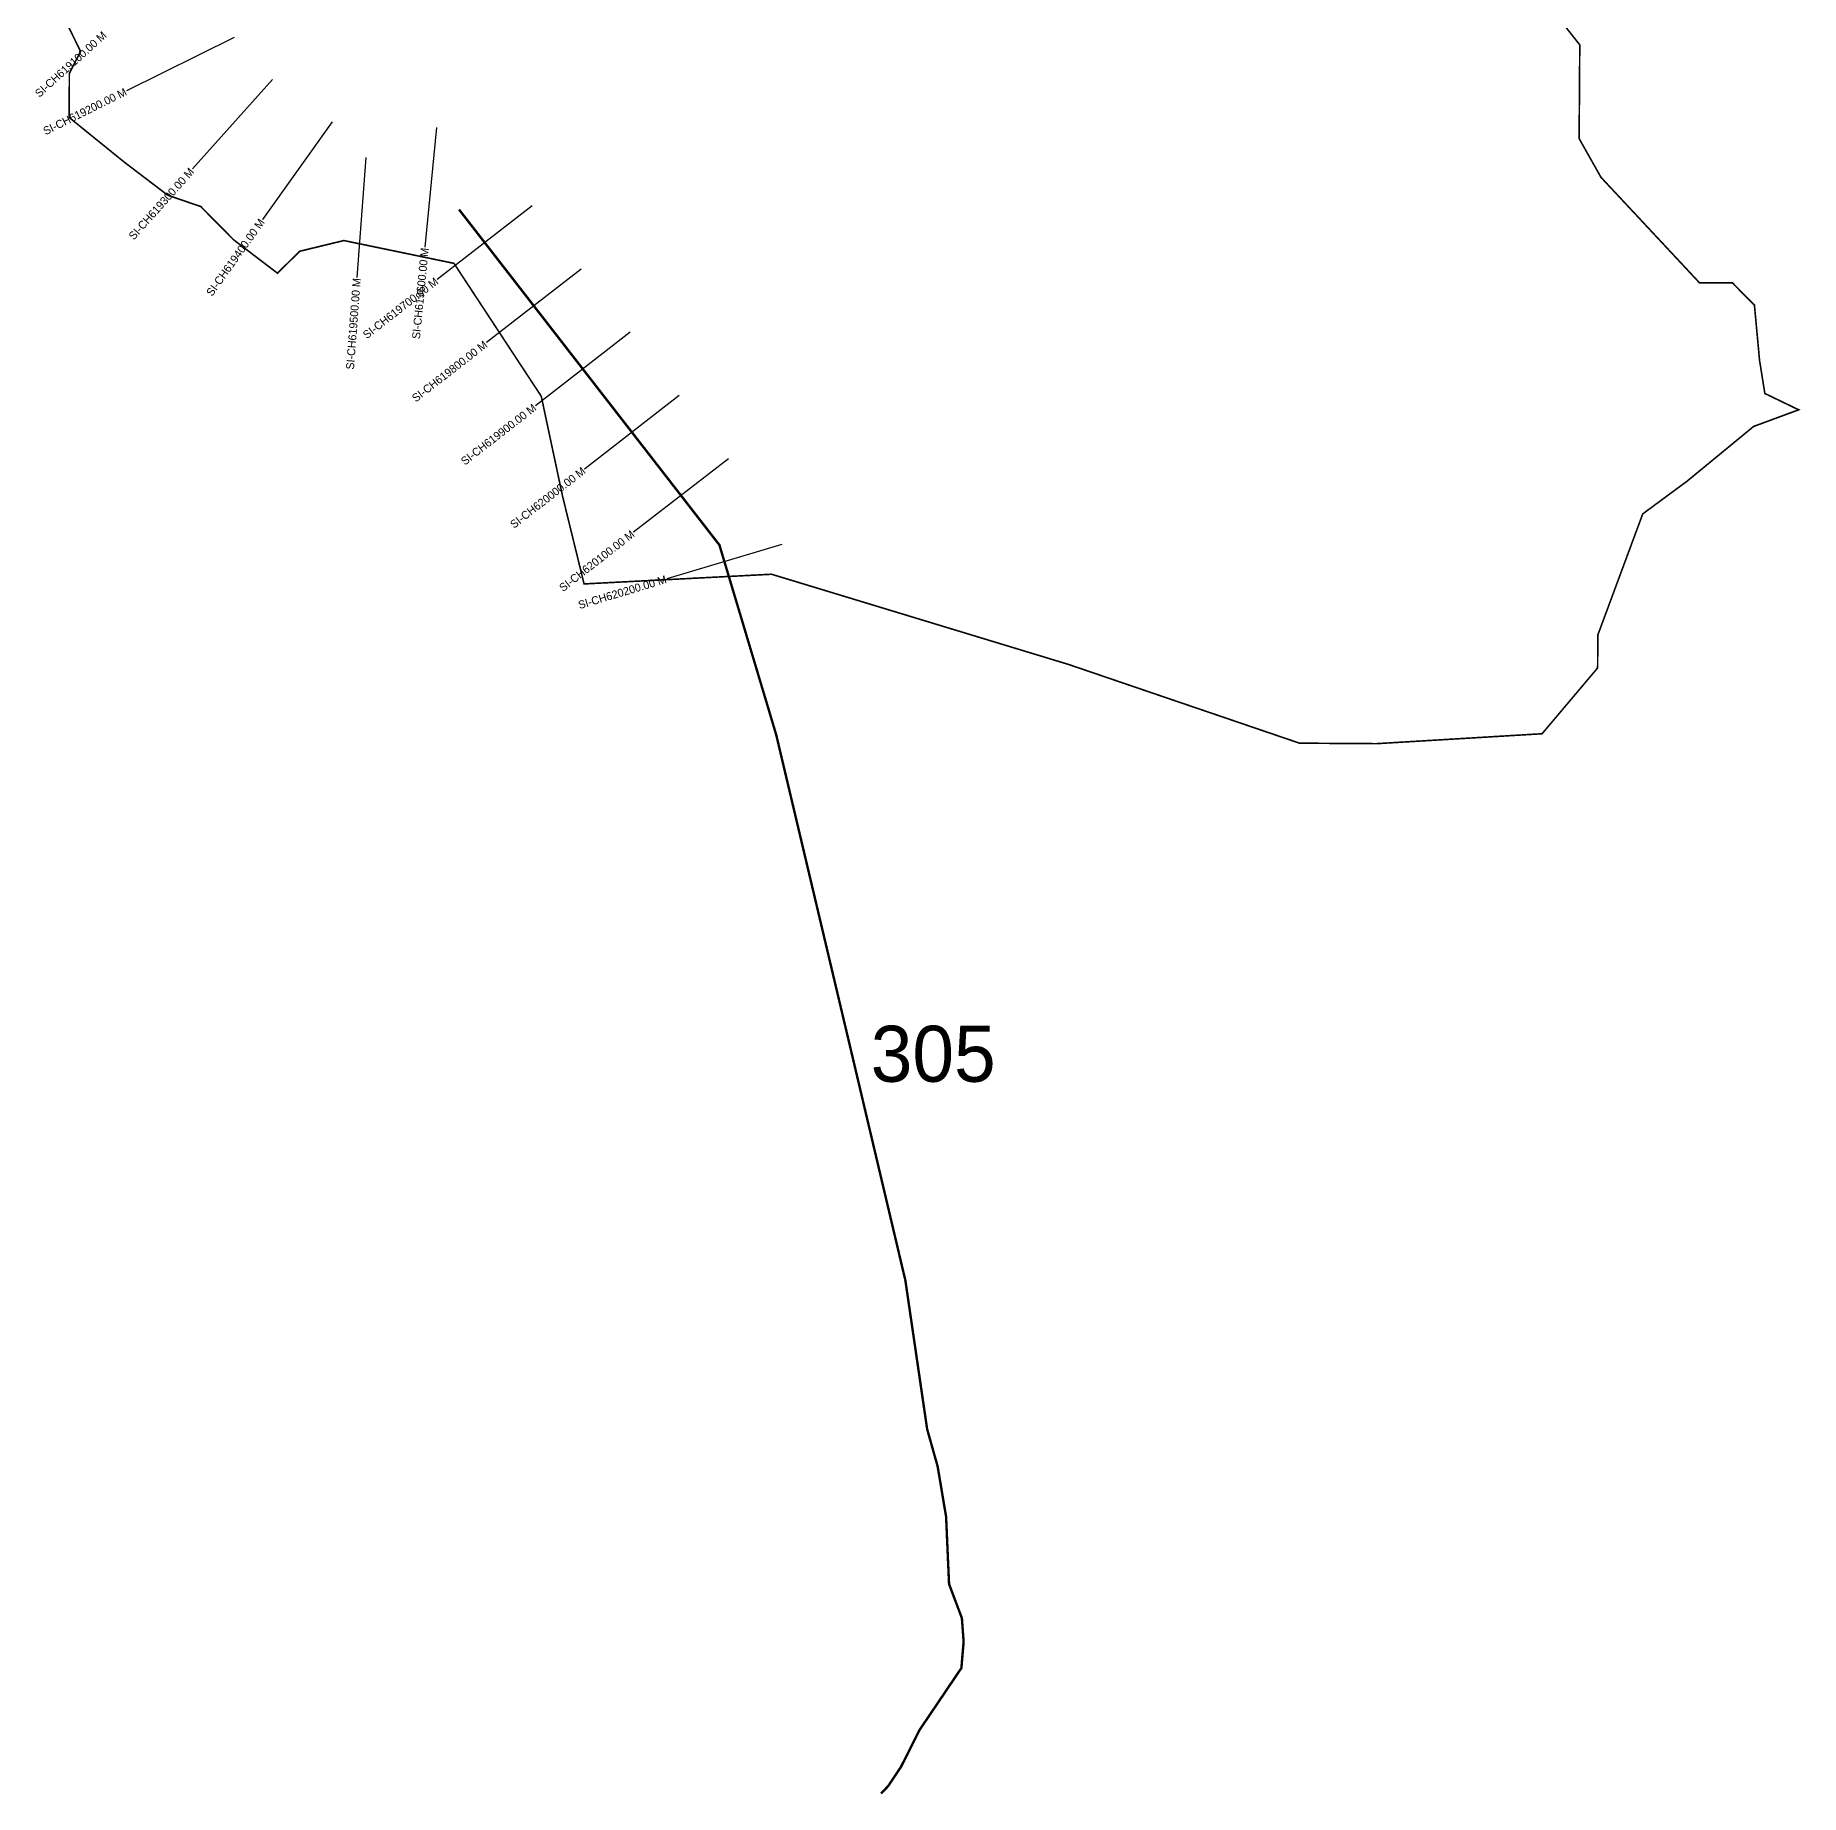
# Model space of a CAD drawing. Header units: metres. Extents: x 323202 to 325941, y 1816900 to 1821134.
# Drawn here: x 323734 to 325941, y 1816900 to 1819099 of the extents above; entities that cross this region are included whole.
import ezdxf
from ezdxf.enums import TextEntityAlignment as Align

# ---------------------------------------------------------------- set-up
doc = ezdxf.new("R2010")
doc.units = ezdxf.units.M
for name, color, linetype in [('CS', 134, 'Continuous'), ('CSMark', 6, 'Continuous'), ('NATURALLY PROTECTED', 3, 'Continuous')]:
    doc.layers.add(name, color=color, linetype=linetype)

msp = doc.modelspace()

# ---------------------------------------------------------------- linework, layer by layer
at = {"color": 6, "const_width": 2}
msp.add_lwpolyline([(325637.2, 1819121.4), (325664.5, 1819086.8), (325663.7, 1818969.7), (325691, 1818921.3), (325814.1, 1818789.5), (325855.4, 1818789.3), (325882.8, 1818761.5), (325889.2, 1818692.6), (325895.8, 1818651.2), (325938.1, 1818630.8), (325881.8, 1818610), (325798.6, 1818541.6), (325743.2, 1818500.7), (325687.1, 1818349.5), (325686.8, 1818308.2), (325617.4, 1818226), (325410.6, 1818213.6), (325314.2, 1818214.2), (325025.5, 1818312.6), (324654.3, 1818425.3), (324420, 1818413.2), (324393.1, 1818522.9), (324366.5, 1818647.7), (324311.9, 1818730.8), (324257.4, 1818813.8), (324119.8, 1818842.3), (324064.6, 1818828.9), (324036.8, 1818801.5), (323982, 1818843.2), (323940.9, 1818884.8), (323899.7, 1818898.9), (323844.9, 1818940.6), (323776.4, 1818996.1), (323776.7, 1819051.2), (323790.7, 1819078.7), (323749.9, 1819161.6)], dxfattribs=at)
at = {"layer": 'CS'}
for p, q in [((323982.7, 1819095.9), (323848.3, 1819029.4)), ((324030.4, 1819043.5), (323930.4, 1818931.7)), ((324105.2, 1818990.8), (324018.1, 1818868.7)), ((324235.7, 1818983.5), (324221.1, 1818834.2)), ((324147.3, 1818945.9), (324136.1, 1818796.3)), ((324355.1, 1818885.6), (324236.6, 1818793.6)), ((324416.4, 1818806.6), (324297.9, 1818714.7)), ((324477.7, 1818727.7), (324359.2, 1818635.7)), ((324539, 1818648.7), (324420.6, 1818556.7)), ((324600.4, 1818569.7), (324481.9, 1818477.7)), ((324667.2, 1818462.6), (324523.5, 1818419.5))]:
    msp.add_line(p, q, dxfattribs=at)
at = {"layer": 'NATURALLY PROTECTED', "const_width": 3, "flags": 128}
msp.add_lwpolyline([(324263.7, 1818881.1), (324589.2, 1818461.8), (324660.1, 1818224.9), (324755.2, 1817823.6), (324821.6, 1817542.8), (324848.8, 1817357), (324861.9, 1817310.5), (324872.5, 1817247.5), (324874.8, 1817194.6), (324876.2, 1817163.4), (324881.8, 1817148.5), (324892.2, 1817120.9), (324894.4, 1817091.4), (324891.6, 1817058.5), (324865.6, 1817020), (324839.1, 1816980.8), (324816.2, 1816935.2), (324800.2, 1816911.1), (324791.2, 1816901.7)], dxfattribs=at)

# ---------------------------------------------------------------- texts
at = {"insert": (324778.3, 1817861.1), "char_height": 70, "attachment_point": 1}
msp.add_mtext_dynamic_manual_height_columns('305', width=95.172, gutter_width=1, heights=[0], dxfattribs=at)
at = {"layer": 'CSMark'}
for s, rotation, p in [('SI-CH619100.00 M', 42.1262, (323820.8, 1819101)), ('SI-CH619200.00 M', 26.3024, (323847.4, 1819029)), ('SI-CH619300.00 M', 48.1926, (323929.8, 1818930.9)), ('SI-CH619400.00 M', 54.5051, (324017.5, 1818867.9)), ('SI-CH619600.00 M', 84.4022, (324221, 1818833.2)), ('SI-CH619500.00 M', 85.6846, (324136, 1818795.3)), ('SI-CH619700.00 M', 37.8261, (324235.8, 1818793)), ('SI-CH619800.00 M', 37.8261, (324297.1, 1818714)), ('SI-CH619900.00 M', 37.8261, (324358.4, 1818635.1)), ('SI-CH620000.00 M', 37.8261, (324419.8, 1818556.1)), ('SI-CH620100.00 M', 37.8261, (324481.1, 1818477.1)), ('SI-CH620200.00 M', 16.6743, (324522.6, 1818419.3))]:
    msp.add_text(s, height=10, rotation=rotation, dxfattribs=at).set_placement(p, align=Align.MIDDLE_RIGHT)

doc.saveas('drawing.dxf')
